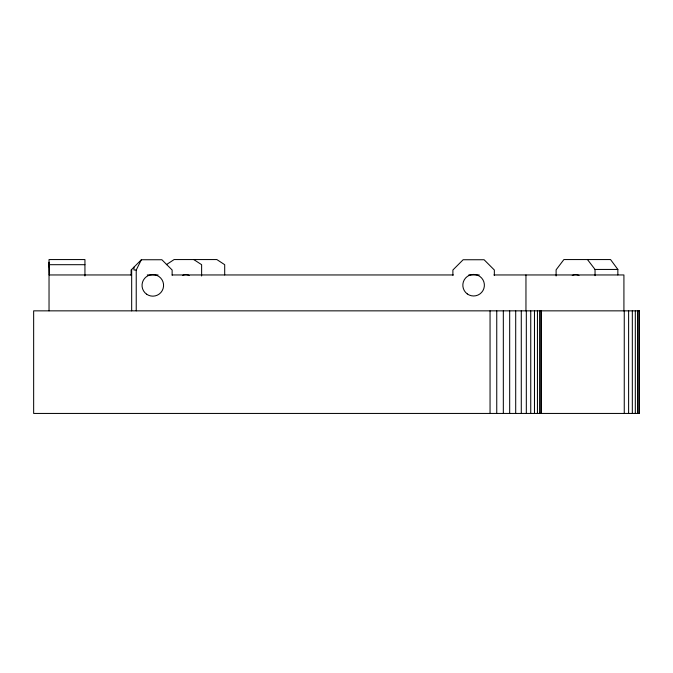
<?xml version="1.0" encoding="UTF-8"?>
<svg xmlns="http://www.w3.org/2000/svg" width="673" height="673" viewBox="0 0 673 673"><rect width="100%" height="100%" fill="white"/><g stroke="black" fill="none" stroke-linecap="round" stroke-linejoin="round"><path stroke-width="1.01" d="M136.232 310.85L136.232 270.008L141.364 259.744L161.882 259.744L172.137 270.008L172.137 275.257M141.364 259.744L131.1 270.008L131.1 275.257M166.324 264.691L174.114 259.559L216.841 259.559L224.698 264.691L224.698 274.954M84.941 264.691L49.196 264.691L49.036 262.983M587.47 259.559L595.041 269.444L617.848 269.444L617.848 274.954M136.232 270.008L133.952 270.008L133.952 267.156M49.196 274.954L131.21 274.954M147.252 274.954L158.054 274.954M172.137 274.954L453.333 274.954M468.761 274.954L479.252 274.954M493.932 274.954L623.921 274.954L623.921 310.85M193.757 259.559L201.622 264.691L201.622 276.006M617.848 269.444L610.554 259.559L563.898 259.559L556.108 269.823L556.108 275.997M49.036 263.614L49.289 267.257M49.036 262.251L49.289 274.954M638.862 310.85L638.862 413.441M637.499 310.85L637.499 413.441M635.312 310.85L635.312 413.441M632.326 310.85L632.326 413.441M628.616 310.85L628.616 413.441M624.258 310.85L624.258 413.441M595.041 269.444L595.041 275.678M541.344 310.85L541.344 413.441M540.907 310.85L540.907 413.441M539.595 310.85L539.595 413.441M537.441 310.85L537.441 413.441M534.471 310.85L534.471 413.441M530.745 310.85L530.745 413.441M526.32 310.85L526.32 413.441M525.958 274.954L525.958 310.85M521.281 310.85L521.281 413.441M515.703 310.85L515.703 413.441M509.68 310.85L509.68 413.441M503.328 310.85L503.328 413.441M496.75 310.85L496.75 413.441M494.344 275.257L494.344 270.008L484.089 259.744L463.142 259.744L452.887 270.008L452.887 275.257M490.053 310.85L490.053 413.441M131.672 269.444L131.672 310.85M84.941 276.006L84.941 259.559L49.036 259.559L49.036 310.85M182.45 275.509A10.768 8.253 -90 0 1 189.163 275.509M572.235 275.509A10.768 8.253 90 0 1 578.948 275.509M639.35 310.85L33.65 310.85L33.65 413.441L639.35 413.441L639.35 310.85M467.281 293.924A10.768 10.768 0 0 0 484.324 286.336A10.768 10.768 0 0 0 469.232 275.366A10.768 10.768 0 0 0 467.281 293.924M146.621 294.202A10.768 10.768 0 0 0 163.539 286.345A10.768 10.768 0 0 0 148.27 275.619A10.768 10.768 0 0 0 146.621 294.202"/></g></svg>
